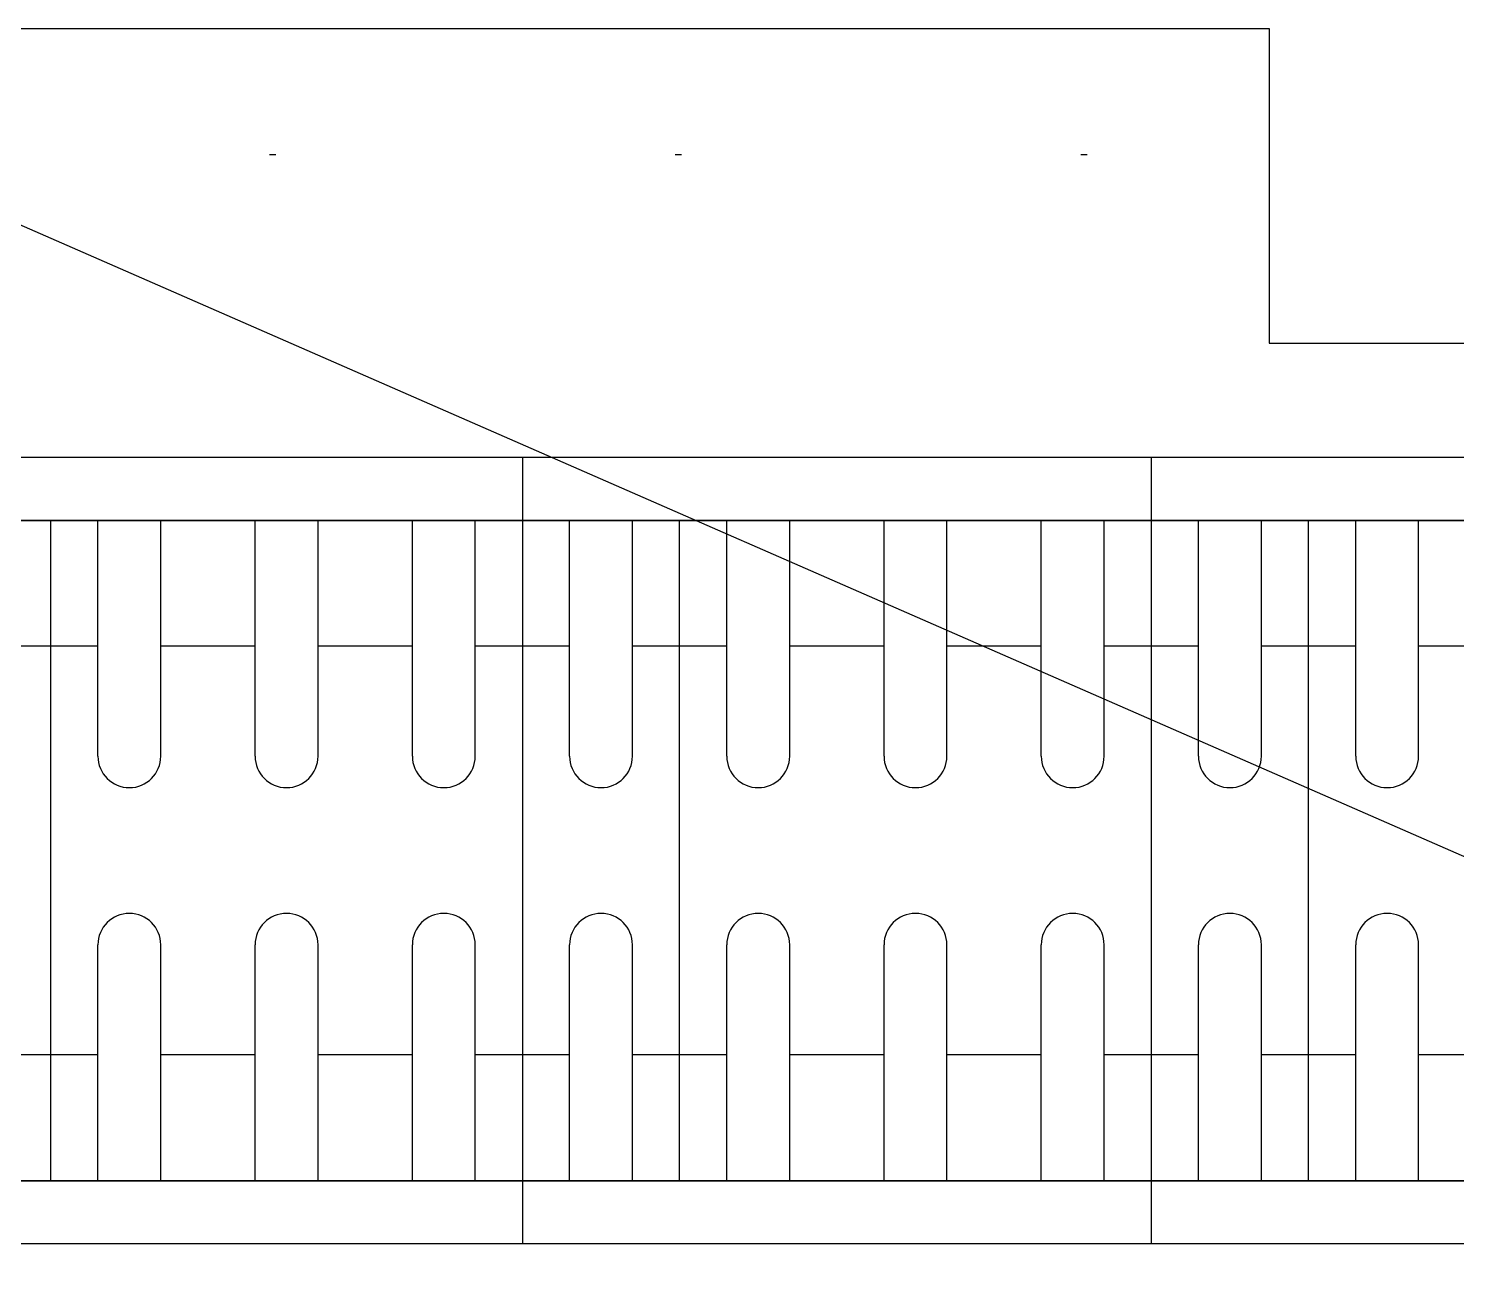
# Model space of a CAD drawing. Header units: inches. Extents: x 21 to 38546, y 13 to 15001.
# Drawn here: x 3914.03 to 3936.74, y 2539.35 to 2559.08 of the extents above; entities that cross this region are included whole.
import ezdxf

# ---------------------------------------------------------------- set-up
doc = ezdxf.new("R2010")
doc.units = ezdxf.units.IN
doc.header["$MEASUREMENT"] = 0
doc.linetypes.add('DOT', pattern=[6.35, 0, -6.35])
doc.layers.add('RAST-IST-RADYATÖR-DİNAMİK BLOK', color=83, linetype='Continuous')
for name, color, linetype, lineweight in [('Z_MİM_-KM-BEAM-RAY', 8, 'DOT', 25), ('Z_MİM_-KM-CERAMIC-09', 8, 'Continuous', 25), ('Z_MİM_-KM-PATTERN-00', 8, 'Continuous', 25)]:
    doc.layers.add(name, color=color, linetype=linetype, lineweight=lineweight)

# ---------------------------------------------------------------- blocks, each defined once
blk = doc.blocks.new('-KM_Kiriş İzi_ZK')
at = {"layer": 'Z_MİM_-KM-BEAM-RAY'}
blk.add_line((25, 1575.001), (605, 1575.001), dxfattribs=at)
blk = doc.blocks.new('IS_RADYATOR-PLAN-100')
at = {"layer": 'RAST-IST-RADYATÖR-DİNAMİK BLOK', "color": 7}
for p, q in [((95.75, 11.5), (95.75, 7.75)), ((96.75, 11.5), (96.75, 7.75)), ((95, 9.5), (95.75, 9.5)), ((96.75, 9.5), (97.5, 9.5)), ((95.75, 4.75), (95.75, 1)), ((96.75, 4.75), (96.75, 1)), ((95, 3), (95.75, 3)), ((96.75, 3), (97.5, 3))]:
    blk.add_line(p, q, dxfattribs=at)
at = {"layer": 'RAST-IST-RADYATÖR-DİNAMİK BLOK'}
for points in [[(0, 0), (100, 0), (100, 12.5), (0, 12.5)], [(2.5, 11.5), (97.5, 11.5), (97.5, 1), (2.5, 1)]]:
    blk.add_lwpolyline(points, dxfattribs=at)
at = {"layer": 'RAST-IST-RADYATÖR-DİNAMİK BLOK', "color": 7}
for centre, start, end in [((96.25, 7.75), 180, 0), ((96.25, 4.75), 0, 180)]:
    blk.add_arc(centre, 0.5, start, end, dxfattribs=at)
blk = doc.blocks.new('IS_RADYATOR-PLAN-110')
at = {"layer": 'RAST-IST-RADYATÖR-DİNAMİK BLOK', "color": 7}
for p, q in [((95.75, 11.5), (95.75, 7.75)), ((96.75, 11.5), (96.75, 7.75)), ((98.25, 11.5), (98.25, 7.75)), ((99.25, 11.5), (99.25, 7.75)), ((100.75, 11.5), (100.75, 7.75)), ((101.75, 11.5), (101.75, 7.75)), ((103.25, 11.5), (103.25, 7.75)), ((104.25, 11.5), (104.25, 7.75)), ((105.75, 11.5), (105.75, 7.75)), ((106.75, 11.5), (106.75, 7.75)), ((95, 9.5), (95.75, 9.5)), ((96.75, 9.5), (97.5, 9.5)), ((97.5, 9.5), (98.25, 9.5)), ((99.25, 9.5), (100, 9.5)), ((100, 9.5), (100.75, 9.5)), ((101.75, 9.5), (102.5, 9.5)), ((102.5, 9.5), (103.25, 9.5)), ((104.25, 9.5), (105, 9.5)), ((105, 9.5), (105.75, 9.5)), ((106.75, 9.5), (107.5, 9.5)), ((95.75, 4.75), (95.75, 1)), ((96.75, 4.75), (96.75, 1)), ((98.25, 4.75), (98.25, 1)), ((99.25, 4.75), (99.25, 1)), ((100.75, 4.75), (100.75, 1)), ((101.75, 4.75), (101.75, 1)), ((103.25, 4.75), (103.25, 1)), ((104.25, 4.75), (104.25, 1)), ((105.75, 4.75), (105.75, 1)), ((106.75, 4.75), (106.75, 1)), ((95, 3), (95.75, 3)), ((96.75, 3), (97.5, 3)), ((97.5, 3), (98.25, 3)), ((99.25, 3), (100, 3)), ((100, 3), (100.75, 3)), ((101.75, 3), (102.5, 3)), ((102.5, 3), (103.25, 3)), ((104.25, 3), (105, 3)), ((105, 3), (105.75, 3)), ((106.75, 3), (107.5, 3))]:
    blk.add_line(p, q, dxfattribs=at)
at = {"layer": 'RAST-IST-RADYATÖR-DİNAMİK BLOK'}
for points in [[(0, 0), (110, 0), (110, 12.5), (0, 12.5)], [(2.5, 11.5), (107.5, 11.5), (107.5, 1), (2.5, 1)]]:
    blk.add_lwpolyline(points, dxfattribs=at)
at = {"layer": 'RAST-IST-RADYATÖR-DİNAMİK BLOK', "color": 7}
for centre, start, end in [((96.25, 7.75), 180, 0), ((98.75, 7.75), 180, 0), ((101.25, 7.75), 180, 0), ((103.75, 7.75), 180, 0), ((106.25, 7.75), 180, 0), ((96.25, 4.75), 0, 180), ((98.75, 4.75), 0, 180), ((101.25, 4.75), 0, 180), ((103.75, 4.75), 0, 180), ((106.25, 4.75), 0, 180)]:
    blk.add_arc(centre, 0.5, start, end, dxfattribs=at)
blk = doc.blocks.new('IS_RADYATOR-PLAN-120')
at = {"layer": 'RAST-IST-RADYATÖR-DİNAMİK BLOK', "color": 7}
for p, q in [((95.75, 11.5), (95.75, 7.75)), ((96.75, 11.5), (96.75, 7.75)), ((98.25, 11.5), (98.25, 7.75)), ((99.25, 11.5), (99.25, 7.75)), ((100.75, 11.5), (100.75, 7.75)), ((101.75, 11.5), (101.75, 7.75)), ((103.25, 11.5), (103.25, 7.75)), ((104.25, 11.5), (104.25, 7.75)), ((105.75, 11.5), (105.75, 7.75)), ((106.75, 11.5), (106.75, 7.75)), ((108.25, 11.5), (108.25, 7.75)), ((109.25, 11.5), (109.25, 7.75)), ((110.75, 11.5), (110.75, 7.75)), ((111.75, 11.5), (111.75, 7.75)), ((113.25, 11.5), (113.25, 7.75)), ((114.25, 11.5), (114.25, 7.75)), ((115.75, 11.5), (115.75, 7.75)), ((116.75, 11.5), (116.75, 7.75)), ((95, 9.5), (95.75, 9.5)), ((96.75, 9.5), (97.5, 9.5)), ((97.5, 9.5), (98.25, 9.5)), ((99.25, 9.5), (100, 9.5)), ((100, 9.5), (100.75, 9.5)), ((101.75, 9.5), (102.5, 9.5)), ((102.5, 9.5), (103.25, 9.5)), ((104.25, 9.5), (105, 9.5)), ((105, 9.5), (105.75, 9.5)), ((106.75, 9.5), (107.5, 9.5)), ((107.5, 9.5), (108.25, 9.5)), ((109.25, 9.5), (110, 9.5)), ((110, 9.5), (110.75, 9.5)), ((111.75, 9.5), (112.5, 9.5)), ((112.5, 9.5), (113.25, 9.5)), ((114.25, 9.5), (115, 9.5)), ((115, 9.5), (115.75, 9.5)), ((116.75, 9.5), (117.5, 9.5)), ((95.75, 4.75), (95.75, 1)), ((96.75, 4.75), (96.75, 1)), ((98.25, 4.75), (98.25, 1)), ((99.25, 4.75), (99.25, 1)), ((100.75, 4.75), (100.75, 1)), ((101.75, 4.75), (101.75, 1)), ((103.25, 4.75), (103.25, 1)), ((104.25, 4.75), (104.25, 1)), ((105.75, 4.75), (105.75, 1)), ((106.75, 4.75), (106.75, 1)), ((108.25, 4.75), (108.25, 1)), ((109.25, 4.75), (109.25, 1)), ((110.75, 4.75), (110.75, 1)), ((111.75, 4.75), (111.75, 1)), ((113.25, 4.75), (113.25, 1)), ((114.25, 4.75), (114.25, 1)), ((115.75, 4.75), (115.75, 1)), ((116.75, 4.75), (116.75, 1)), ((95, 3), (95.75, 3)), ((96.75, 3), (97.5, 3)), ((97.5, 3), (98.25, 3)), ((99.25, 3), (100, 3)), ((100, 3), (100.75, 3)), ((101.75, 3), (102.5, 3)), ((102.5, 3), (103.25, 3)), ((104.25, 3), (105, 3)), ((105, 3), (105.75, 3)), ((106.75, 3), (107.5, 3)), ((107.5, 3), (108.25, 3)), ((109.25, 3), (110, 3)), ((110, 3), (110.75, 3)), ((111.75, 3), (112.5, 3)), ((112.5, 3), (113.25, 3)), ((114.25, 3), (115, 3)), ((115, 3), (115.75, 3)), ((116.75, 3), (117.5, 3))]:
    blk.add_line(p, q, dxfattribs=at)
at = {"layer": 'RAST-IST-RADYATÖR-DİNAMİK BLOK'}
for points in [[(0, 0), (120, 0), (120, 12.5), (0, 12.5)], [(2.5, 11.5), (117.5, 11.5), (117.5, 1), (2.5, 1)]]:
    blk.add_lwpolyline(points, dxfattribs=at)
at = {"layer": 'RAST-IST-RADYATÖR-DİNAMİK BLOK', "color": 7}
for centre, start, end in [((96.25, 7.75), 180, 0), ((98.75, 7.75), 180, 0), ((101.25, 7.75), 180, 0), ((103.75, 7.75), 180, 0), ((106.25, 7.75), 180, 0), ((108.75, 7.75), 180, 0), ((111.25, 7.75), 180, 0), ((113.75, 7.75), 180, 0), ((116.25, 7.75), 180, 0), ((96.25, 4.75), 0, 180), ((98.75, 4.75), 0, 180), ((101.25, 4.75), 0, 180), ((103.75, 4.75), 0, 180), ((106.25, 4.75), 0, 180), ((108.75, 4.75), 0, 180), ((111.25, 4.75), 0, 180), ((113.75, 4.75), 0, 180), ((116.25, 4.75), 0, 180)]:
    blk.add_arc(centre, 0.5, start, end, dxfattribs=at)
blk = doc.blocks.new('IS_RADYATOR-PLAN-130')
at = {"layer": 'RAST-IST-RADYATÖR-DİNAMİK BLOK', "color": 7}
for p, q in [((95.75, 11.5), (95.75, 7.75)), ((96.75, 11.5), (96.75, 7.75)), ((98.25, 11.5), (98.25, 7.75)), ((99.25, 11.5), (99.25, 7.75)), ((100.75, 11.5), (100.75, 7.75)), ((101.75, 11.5), (101.75, 7.75)), ((103.25, 11.5), (103.25, 7.75)), ((104.25, 11.5), (104.25, 7.75)), ((105.75, 11.5), (105.75, 7.75)), ((106.75, 11.5), (106.75, 7.75)), ((108.25, 11.5), (108.25, 7.75)), ((109.25, 11.5), (109.25, 7.75)), ((110.75, 11.5), (110.75, 7.75)), ((111.75, 11.5), (111.75, 7.75)), ((113.25, 11.5), (113.25, 7.75)), ((114.25, 11.5), (114.25, 7.75)), ((115.75, 11.5), (115.75, 7.75)), ((116.75, 11.5), (116.75, 7.75)), ((95, 9.5), (95.75, 9.5)), ((96.75, 9.5), (97.5, 9.5)), ((97.5, 9.5), (98.25, 9.5)), ((99.25, 9.5), (100, 9.5)), ((100, 9.5), (100.75, 9.5)), ((101.75, 9.5), (102.5, 9.5)), ((102.5, 9.5), (103.25, 9.5)), ((104.25, 9.5), (105, 9.5)), ((105, 9.5), (105.75, 9.5)), ((106.75, 9.5), (107.5, 9.5)), ((107.5, 9.5), (108.25, 9.5)), ((109.25, 9.5), (110, 9.5)), ((110, 9.5), (110.75, 9.5)), ((111.75, 9.5), (112.5, 9.5)), ((112.5, 9.5), (113.25, 9.5)), ((114.25, 9.5), (115, 9.5)), ((115, 9.5), (115.75, 9.5)), ((116.75, 9.5), (117.5, 9.5)), ((117.5, 9.5), (118.25, 9.5)), ((95.75, 4.75), (95.75, 1)), ((96.75, 4.75), (96.75, 1)), ((98.25, 4.75), (98.25, 1)), ((99.25, 4.75), (99.25, 1)), ((100.75, 4.75), (100.75, 1)), ((101.75, 4.75), (101.75, 1)), ((103.25, 4.75), (103.25, 1)), ((104.25, 4.75), (104.25, 1)), ((105.75, 4.75), (105.75, 1)), ((106.75, 4.75), (106.75, 1)), ((108.25, 4.75), (108.25, 1)), ((109.25, 4.75), (109.25, 1)), ((110.75, 4.75), (110.75, 1)), ((111.75, 4.75), (111.75, 1)), ((113.25, 4.75), (113.25, 1)), ((114.25, 4.75), (114.25, 1)), ((115.75, 4.75), (115.75, 1)), ((116.75, 4.75), (116.75, 1)), ((95, 3), (95.75, 3)), ((96.75, 3), (97.5, 3)), ((97.5, 3), (98.25, 3)), ((99.25, 3), (100, 3)), ((100, 3), (100.75, 3)), ((101.75, 3), (102.5, 3)), ((102.5, 3), (103.25, 3)), ((104.25, 3), (105, 3)), ((105, 3), (105.75, 3)), ((106.75, 3), (107.5, 3)), ((107.5, 3), (108.25, 3)), ((109.25, 3), (110, 3)), ((110, 3), (110.75, 3)), ((111.75, 3), (112.5, 3)), ((112.5, 3), (113.25, 3)), ((114.25, 3), (115, 3)), ((115, 3), (115.75, 3)), ((116.75, 3), (117.5, 3)), ((117.5, 3), (118.25, 3))]:
    blk.add_line(p, q, dxfattribs=at)
at = {"layer": 'RAST-IST-RADYATÖR-DİNAMİK BLOK'}
for points in [[(0, 0), (130, 0), (130, 12.5), (0, 12.5)], [(2.5, 11.5), (127.5, 11.5), (127.5, 1), (2.5, 1)]]:
    blk.add_lwpolyline(points, dxfattribs=at)
at = {"layer": 'RAST-IST-RADYATÖR-DİNAMİK BLOK', "color": 7}
for centre, start, end in [((96.25, 7.75), 180, 0), ((98.75, 7.75), 180, 0), ((101.25, 7.75), 180, 0), ((103.75, 7.75), 180, 0), ((106.25, 7.75), 180, 0), ((108.75, 7.75), 180, 0), ((111.25, 7.75), 180, 0), ((113.75, 7.75), 180, 0), ((116.25, 7.75), 180, 0), ((96.25, 4.75), 0, 180), ((98.75, 4.75), 0, 180), ((101.25, 4.75), 0, 180), ((103.75, 4.75), 0, 180), ((106.25, 4.75), 0, 180), ((108.75, 4.75), 0, 180), ((111.25, 4.75), 0, 180), ((113.75, 4.75), 0, 180), ((116.25, 4.75), 0, 180)]:
    blk.add_arc(centre, 0.5, start, end, dxfattribs=at)
blk = doc.blocks.new('IS_RADYATOR-PLAN-140')
at = {"layer": 'RAST-IST-RADYATÖR-DİNAMİK BLOK', "color": 7}
for p, q in [((95.75, 11.5), (95.75, 7.75)), ((96.75, 11.5), (96.75, 7.75)), ((98.25, 11.5), (98.25, 7.75)), ((99.25, 11.5), (99.25, 7.75)), ((100.75, 11.5), (100.75, 7.75)), ((101.75, 11.5), (101.75, 7.75)), ((103.25, 11.5), (103.25, 7.75)), ((104.25, 11.5), (104.25, 7.75)), ((105.75, 11.5), (105.75, 7.75)), ((106.75, 11.5), (106.75, 7.75)), ((108.25, 11.5), (108.25, 7.75)), ((109.25, 11.5), (109.25, 7.75)), ((110.75, 11.5), (110.75, 7.75)), ((111.75, 11.5), (111.75, 7.75)), ((113.25, 11.5), (113.25, 7.75)), ((114.25, 11.5), (114.25, 7.75)), ((115.75, 11.5), (115.75, 7.75)), ((116.75, 11.5), (116.75, 7.75)), ((95, 9.5), (95.75, 9.5)), ((96.75, 9.5), (97.5, 9.5)), ((97.5, 9.5), (98.25, 9.5)), ((99.25, 9.5), (100, 9.5)), ((100, 9.5), (100.75, 9.5)), ((101.75, 9.5), (102.5, 9.5)), ((102.5, 9.5), (103.25, 9.5)), ((104.25, 9.5), (105, 9.5)), ((105, 9.5), (105.75, 9.5)), ((106.75, 9.5), (107.5, 9.5)), ((107.5, 9.5), (108.25, 9.5)), ((109.25, 9.5), (110, 9.5)), ((110, 9.5), (110.75, 9.5)), ((111.75, 9.5), (112.5, 9.5)), ((112.5, 9.5), (113.25, 9.5)), ((114.25, 9.5), (115, 9.5)), ((115, 9.5), (115.75, 9.5)), ((116.75, 9.5), (117.5, 9.5)), ((117.5, 9.5), (118.25, 9.5)), ((95.75, 4.75), (95.75, 1)), ((96.75, 4.75), (96.75, 1)), ((98.25, 4.75), (98.25, 1)), ((99.25, 4.75), (99.25, 1)), ((100.75, 4.75), (100.75, 1)), ((101.75, 4.75), (101.75, 1)), ((103.25, 4.75), (103.25, 1)), ((104.25, 4.75), (104.25, 1)), ((105.75, 4.75), (105.75, 1)), ((106.75, 4.75), (106.75, 1)), ((108.25, 4.75), (108.25, 1)), ((109.25, 4.75), (109.25, 1)), ((110.75, 4.75), (110.75, 1)), ((111.75, 4.75), (111.75, 1)), ((113.25, 4.75), (113.25, 1)), ((114.25, 4.75), (114.25, 1)), ((115.75, 4.75), (115.75, 1)), ((116.75, 4.75), (116.75, 1)), ((95, 3), (95.75, 3)), ((96.75, 3), (97.5, 3)), ((97.5, 3), (98.25, 3)), ((99.25, 3), (100, 3)), ((100, 3), (100.75, 3)), ((101.75, 3), (102.5, 3)), ((102.5, 3), (103.25, 3)), ((104.25, 3), (105, 3)), ((105, 3), (105.75, 3)), ((106.75, 3), (107.5, 3)), ((107.5, 3), (108.25, 3)), ((109.25, 3), (110, 3)), ((110, 3), (110.75, 3)), ((111.75, 3), (112.5, 3)), ((112.5, 3), (113.25, 3)), ((114.25, 3), (115, 3)), ((115, 3), (115.75, 3)), ((116.75, 3), (117.5, 3)), ((117.5, 3), (118.25, 3))]:
    blk.add_line(p, q, dxfattribs=at)
at = {"layer": 'RAST-IST-RADYATÖR-DİNAMİK BLOK'}
for points in [[(0, 0), (140, 0), (140, 12.5), (0, 12.5)], [(2.5, 11.5), (137.5, 11.5), (137.5, 1), (2.5, 1)]]:
    blk.add_lwpolyline(points, dxfattribs=at)
at = {"layer": 'RAST-IST-RADYATÖR-DİNAMİK BLOK', "color": 7}
for centre, start, end in [((96.25, 7.75), 180, 0), ((98.75, 7.75), 180, 0), ((101.25, 7.75), 180, 0), ((103.75, 7.75), 180, 0), ((106.25, 7.75), 180, 0), ((108.75, 7.75), 180, 0), ((111.25, 7.75), 180, 0), ((113.75, 7.75), 180, 0), ((116.25, 7.75), 180, 0), ((96.25, 4.75), 0, 180), ((98.75, 4.75), 0, 180), ((101.25, 4.75), 0, 180), ((103.75, 4.75), 0, 180), ((106.25, 4.75), 0, 180), ((108.75, 4.75), 0, 180), ((111.25, 4.75), 0, 180), ((113.75, 4.75), 0, 180), ((116.25, 4.75), 0, 180)]:
    blk.add_arc(centre, 0.5, start, end, dxfattribs=at)
blk = doc.blocks.new('IS_RADYATOR-PLAN-150')
at = {"layer": 'RAST-IST-RADYATÖR-DİNAMİK BLOK', "color": 7}
for p, q in [((95.75, 11.5), (95.75, 7.75)), ((96.75, 11.5), (96.75, 7.75)), ((98.25, 11.5), (98.25, 7.75)), ((99.25, 11.5), (99.25, 7.75)), ((100.75, 11.5), (100.75, 7.75)), ((101.75, 11.5), (101.75, 7.75)), ((103.25, 11.5), (103.25, 7.75)), ((104.25, 11.5), (104.25, 7.75)), ((105.75, 11.5), (105.75, 7.75)), ((106.75, 11.5), (106.75, 7.75)), ((108.25, 11.5), (108.25, 7.75)), ((109.25, 11.5), (109.25, 7.75)), ((110.75, 11.5), (110.75, 7.75)), ((111.75, 11.5), (111.75, 7.75)), ((113.25, 11.5), (113.25, 7.75)), ((114.25, 11.5), (114.25, 7.75)), ((115.75, 11.5), (115.75, 7.75)), ((116.75, 11.5), (116.75, 7.75)), ((95, 9.5), (95.75, 9.5)), ((96.75, 9.5), (97.5, 9.5)), ((97.5, 9.5), (98.25, 9.5)), ((99.25, 9.5), (100, 9.5)), ((100, 9.5), (100.75, 9.5)), ((101.75, 9.5), (102.5, 9.5)), ((102.5, 9.5), (103.25, 9.5)), ((104.25, 9.5), (105, 9.5)), ((105, 9.5), (105.75, 9.5)), ((106.75, 9.5), (107.5, 9.5)), ((107.5, 9.5), (108.25, 9.5)), ((109.25, 9.5), (110, 9.5)), ((110, 9.5), (110.75, 9.5)), ((111.75, 9.5), (112.5, 9.5)), ((112.5, 9.5), (113.25, 9.5)), ((114.25, 9.5), (115, 9.5)), ((115, 9.5), (115.75, 9.5)), ((116.75, 9.5), (117.5, 9.5)), ((117.5, 9.5), (118.25, 9.5)), ((95.75, 4.75), (95.75, 1)), ((96.75, 4.75), (96.75, 1)), ((98.25, 4.75), (98.25, 1)), ((99.25, 4.75), (99.25, 1)), ((100.75, 4.75), (100.75, 1)), ((101.75, 4.75), (101.75, 1)), ((103.25, 4.75), (103.25, 1)), ((104.25, 4.75), (104.25, 1)), ((105.75, 4.75), (105.75, 1)), ((106.75, 4.75), (106.75, 1)), ((108.25, 4.75), (108.25, 1)), ((109.25, 4.75), (109.25, 1)), ((110.75, 4.75), (110.75, 1)), ((111.75, 4.75), (111.75, 1)), ((113.25, 4.75), (113.25, 1)), ((114.25, 4.75), (114.25, 1)), ((115.75, 4.75), (115.75, 1)), ((116.75, 4.75), (116.75, 1)), ((95, 3), (95.75, 3)), ((96.75, 3), (97.5, 3)), ((97.5, 3), (98.25, 3)), ((99.25, 3), (100, 3)), ((100, 3), (100.75, 3)), ((101.75, 3), (102.5, 3)), ((102.5, 3), (103.25, 3)), ((104.25, 3), (105, 3)), ((105, 3), (105.75, 3)), ((106.75, 3), (107.5, 3)), ((107.5, 3), (108.25, 3)), ((109.25, 3), (110, 3)), ((110, 3), (110.75, 3)), ((111.75, 3), (112.5, 3)), ((112.5, 3), (113.25, 3)), ((114.25, 3), (115, 3)), ((115, 3), (115.75, 3)), ((116.75, 3), (117.5, 3)), ((117.5, 3), (118.25, 3))]:
    blk.add_line(p, q, dxfattribs=at)
at = {"layer": 'RAST-IST-RADYATÖR-DİNAMİK BLOK'}
for points in [[(-5, 0), (145, 0), (145, 12.5), (-5, 12.5)], [(-2.5, 11.5), (142.5, 11.5), (142.5, 1), (-2.5, 1)]]:
    blk.add_lwpolyline(points, dxfattribs=at)
at = {"layer": 'RAST-IST-RADYATÖR-DİNAMİK BLOK', "color": 7}
for centre, start, end in [((96.25, 7.75), 180, 0), ((98.75, 7.75), 180, 0), ((101.25, 7.75), 180, 0), ((103.75, 7.75), 180, 0), ((106.25, 7.75), 180, 0), ((108.75, 7.75), 180, 0), ((111.25, 7.75), 180, 0), ((113.75, 7.75), 180, 0), ((116.25, 7.75), 180, 0), ((96.25, 4.75), 0, 180), ((98.75, 4.75), 0, 180), ((101.25, 4.75), 0, 180), ((103.75, 4.75), 0, 180), ((106.25, 4.75), 0, 180), ((108.75, 4.75), 0, 180), ((111.25, 4.75), 0, 180), ((113.75, 4.75), 0, 180), ((116.25, 4.75), 0, 180)]:
    blk.add_arc(centre, 0.5, start, end, dxfattribs=at)
blk = doc.blocks.new('IS_RADYATOR-PLAN-160')
at = {"layer": 'RAST-IST-RADYATÖR-DİNAMİK BLOK', "color": 7}
for p, q in [((95.75, 11.5), (95.75, 7.75)), ((96.75, 11.5), (96.75, 7.75)), ((98.25, 11.5), (98.25, 7.75)), ((99.25, 11.5), (99.25, 7.75)), ((100.75, 11.5), (100.75, 7.75)), ((101.75, 11.5), (101.75, 7.75)), ((103.25, 11.5), (103.25, 7.75)), ((104.25, 11.5), (104.25, 7.75)), ((105.75, 11.5), (105.75, 7.75)), ((106.75, 11.5), (106.75, 7.75)), ((108.25, 11.5), (108.25, 7.75)), ((109.25, 11.5), (109.25, 7.75)), ((110.75, 11.5), (110.75, 7.75)), ((111.75, 11.5), (111.75, 7.75)), ((113.25, 11.5), (113.25, 7.75)), ((114.25, 11.5), (114.25, 7.75)), ((115.75, 11.5), (115.75, 7.75)), ((116.75, 11.5), (116.75, 7.75)), ((95, 9.5), (95.75, 9.5)), ((96.75, 9.5), (97.5, 9.5)), ((97.5, 9.5), (98.25, 9.5)), ((99.25, 9.5), (100, 9.5)), ((100, 9.5), (100.75, 9.5)), ((101.75, 9.5), (102.5, 9.5)), ((102.5, 9.5), (103.25, 9.5)), ((104.25, 9.5), (105, 9.5)), ((105, 9.5), (105.75, 9.5)), ((106.75, 9.5), (107.5, 9.5)), ((107.5, 9.5), (108.25, 9.5)), ((109.25, 9.5), (110, 9.5)), ((110, 9.5), (110.75, 9.5)), ((111.75, 9.5), (112.5, 9.5)), ((112.5, 9.5), (113.25, 9.5)), ((114.25, 9.5), (115, 9.5)), ((115, 9.5), (115.75, 9.5)), ((116.75, 9.5), (117.5, 9.5)), ((117.5, 9.5), (118.25, 9.5)), ((95.75, 4.75), (95.75, 1)), ((96.75, 4.75), (96.75, 1)), ((98.25, 4.75), (98.25, 1)), ((99.25, 4.75), (99.25, 1)), ((100.75, 4.75), (100.75, 1)), ((101.75, 4.75), (101.75, 1)), ((103.25, 4.75), (103.25, 1)), ((104.25, 4.75), (104.25, 1)), ((105.75, 4.75), (105.75, 1)), ((106.75, 4.75), (106.75, 1)), ((108.25, 4.75), (108.25, 1)), ((109.25, 4.75), (109.25, 1)), ((110.75, 4.75), (110.75, 1)), ((111.75, 4.75), (111.75, 1)), ((113.25, 4.75), (113.25, 1)), ((114.25, 4.75), (114.25, 1)), ((115.75, 4.75), (115.75, 1)), ((116.75, 4.75), (116.75, 1)), ((95, 3), (95.75, 3)), ((96.75, 3), (97.5, 3)), ((97.5, 3), (98.25, 3)), ((99.25, 3), (100, 3)), ((100, 3), (100.75, 3)), ((101.75, 3), (102.5, 3)), ((102.5, 3), (103.25, 3)), ((104.25, 3), (105, 3)), ((105, 3), (105.75, 3)), ((106.75, 3), (107.5, 3)), ((107.5, 3), (108.25, 3)), ((109.25, 3), (110, 3)), ((110, 3), (110.75, 3)), ((111.75, 3), (112.5, 3)), ((112.5, 3), (113.25, 3)), ((114.25, 3), (115, 3)), ((115, 3), (115.75, 3)), ((116.75, 3), (117.5, 3)), ((117.5, 3), (118.25, 3))]:
    blk.add_line(p, q, dxfattribs=at)
at = {"layer": 'RAST-IST-RADYATÖR-DİNAMİK BLOK'}
for points in [[(-5, 0), (155, 0), (155, 12.5), (-5, 12.5)], [(-2.5, 11.5), (152.5, 11.5), (152.5, 1), (-2.5, 1)]]:
    blk.add_lwpolyline(points, dxfattribs=at)
at = {"layer": 'RAST-IST-RADYATÖR-DİNAMİK BLOK', "color": 7}
for centre, start, end in [((96.25, 7.75), 180, 0), ((98.75, 7.75), 180, 0), ((101.25, 7.75), 180, 0), ((103.75, 7.75), 180, 0), ((106.25, 7.75), 180, 0), ((108.75, 7.75), 180, 0), ((111.25, 7.75), 180, 0), ((113.75, 7.75), 180, 0), ((116.25, 7.75), 180, 0), ((96.25, 4.75), 0, 180), ((98.75, 4.75), 0, 180), ((101.25, 4.75), 0, 180), ((103.75, 4.75), 0, 180), ((106.25, 4.75), 0, 180), ((108.75, 4.75), 0, 180), ((111.25, 4.75), 0, 180), ((113.75, 4.75), 0, 180), ((116.25, 4.75), 0, 180)]:
    blk.add_arc(centre, 0.5, start, end, dxfattribs=at)
blk = doc.blocks.new('IS_RADYATOR-PLAN-170')
at = {"layer": 'RAST-IST-RADYATÖR-DİNAMİK BLOK', "color": 7}
for p, q in [((95.75, 11.5), (95.75, 7.75)), ((96.75, 11.5), (96.75, 7.75)), ((98.25, 11.5), (98.25, 7.75)), ((99.25, 11.5), (99.25, 7.75)), ((100.75, 11.5), (100.75, 7.75)), ((101.75, 11.5), (101.75, 7.75)), ((103.25, 11.5), (103.25, 7.75)), ((104.25, 11.5), (104.25, 7.75)), ((105.75, 11.5), (105.75, 7.75)), ((106.75, 11.5), (106.75, 7.75)), ((108.25, 11.5), (108.25, 7.75)), ((109.25, 11.5), (109.25, 7.75)), ((110.75, 11.5), (110.75, 7.75)), ((111.75, 11.5), (111.75, 7.75)), ((113.25, 11.5), (113.25, 7.75)), ((114.25, 11.5), (114.25, 7.75)), ((115.75, 11.5), (115.75, 7.75)), ((116.75, 11.5), (116.75, 7.75)), ((95, 9.5), (95.75, 9.5)), ((96.75, 9.5), (97.5, 9.5)), ((97.5, 9.5), (98.25, 9.5)), ((99.25, 9.5), (100, 9.5)), ((100, 9.5), (100.75, 9.5)), ((101.75, 9.5), (102.5, 9.5)), ((102.5, 9.5), (103.25, 9.5)), ((104.25, 9.5), (105, 9.5)), ((105, 9.5), (105.75, 9.5)), ((106.75, 9.5), (107.5, 9.5)), ((107.5, 9.5), (108.25, 9.5)), ((109.25, 9.5), (110, 9.5)), ((110, 9.5), (110.75, 9.5)), ((111.75, 9.5), (112.5, 9.5)), ((112.5, 9.5), (113.25, 9.5)), ((114.25, 9.5), (115, 9.5)), ((115, 9.5), (115.75, 9.5)), ((116.75, 9.5), (117.5, 9.5)), ((117.5, 9.5), (118.25, 9.5)), ((95.75, 4.75), (95.75, 1)), ((96.75, 4.75), (96.75, 1)), ((98.25, 4.75), (98.25, 1)), ((99.25, 4.75), (99.25, 1)), ((100.75, 4.75), (100.75, 1)), ((101.75, 4.75), (101.75, 1)), ((103.25, 4.75), (103.25, 1)), ((104.25, 4.75), (104.25, 1)), ((105.75, 4.75), (105.75, 1)), ((106.75, 4.75), (106.75, 1)), ((108.25, 4.75), (108.25, 1)), ((109.25, 4.75), (109.25, 1)), ((110.75, 4.75), (110.75, 1)), ((111.75, 4.75), (111.75, 1)), ((113.25, 4.75), (113.25, 1)), ((114.25, 4.75), (114.25, 1)), ((115.75, 4.75), (115.75, 1)), ((116.75, 4.75), (116.75, 1)), ((95, 3), (95.75, 3)), ((96.75, 3), (97.5, 3)), ((97.5, 3), (98.25, 3)), ((99.25, 3), (100, 3)), ((100, 3), (100.75, 3)), ((101.75, 3), (102.5, 3)), ((102.5, 3), (103.25, 3)), ((104.25, 3), (105, 3)), ((105, 3), (105.75, 3)), ((106.75, 3), (107.5, 3)), ((107.5, 3), (108.25, 3)), ((109.25, 3), (110, 3)), ((110, 3), (110.75, 3)), ((111.75, 3), (112.5, 3)), ((112.5, 3), (113.25, 3)), ((114.25, 3), (115, 3)), ((115, 3), (115.75, 3)), ((116.75, 3), (117.5, 3)), ((117.5, 3), (118.25, 3))]:
    blk.add_line(p, q, dxfattribs=at)
at = {"layer": 'RAST-IST-RADYATÖR-DİNAMİK BLOK'}
for points in [[(-5, 0), (165, 0), (165, 12.5), (-5, 12.5)], [(-2.5, 11.5), (162.5, 11.5), (162.5, 1), (-2.5, 1)]]:
    blk.add_lwpolyline(points, dxfattribs=at)
at = {"layer": 'RAST-IST-RADYATÖR-DİNAMİK BLOK', "color": 7}
for centre, start, end in [((96.25, 7.75), 180, 0), ((98.75, 7.75), 180, 0), ((101.25, 7.75), 180, 0), ((103.75, 7.75), 180, 0), ((106.25, 7.75), 180, 0), ((108.75, 7.75), 180, 0), ((111.25, 7.75), 180, 0), ((113.75, 7.75), 180, 0), ((116.25, 7.75), 180, 0), ((96.25, 4.75), 0, 180), ((98.75, 4.75), 0, 180), ((101.25, 4.75), 0, 180), ((103.75, 4.75), 0, 180), ((106.25, 4.75), 0, 180), ((108.75, 4.75), 0, 180), ((111.25, 4.75), 0, 180), ((113.75, 4.75), 0, 180), ((116.25, 4.75), 0, 180)]:
    blk.add_arc(centre, 0.5, start, end, dxfattribs=at)
blk = doc.blocks.new('IS_RADYATOR-PLAN-180')
at = {"layer": 'RAST-IST-RADYATÖR-DİNAMİK BLOK', "color": 7}
for p, q in [((95.75, 11.5), (95.75, 7.75)), ((96.75, 11.5), (96.75, 7.75)), ((98.25, 11.5), (98.25, 7.75)), ((99.25, 11.5), (99.25, 7.75)), ((100.75, 11.5), (100.75, 7.75)), ((101.75, 11.5), (101.75, 7.75)), ((103.25, 11.5), (103.25, 7.75)), ((104.25, 11.5), (104.25, 7.75)), ((105.75, 11.5), (105.75, 7.75)), ((106.75, 11.5), (106.75, 7.75)), ((108.25, 11.5), (108.25, 7.75)), ((109.25, 11.5), (109.25, 7.75)), ((110.75, 11.5), (110.75, 7.75)), ((111.75, 11.5), (111.75, 7.75)), ((113.25, 11.5), (113.25, 7.75)), ((114.25, 11.5), (114.25, 7.75)), ((115.75, 11.5), (115.75, 7.75)), ((116.75, 11.5), (116.75, 7.75)), ((95, 9.5), (95.75, 9.5)), ((96.75, 9.5), (97.5, 9.5)), ((97.5, 9.5), (98.25, 9.5)), ((99.25, 9.5), (100, 9.5)), ((100, 9.5), (100.75, 9.5)), ((101.75, 9.5), (102.5, 9.5)), ((102.5, 9.5), (103.25, 9.5)), ((104.25, 9.5), (105, 9.5)), ((105, 9.5), (105.75, 9.5)), ((106.75, 9.5), (107.5, 9.5)), ((107.5, 9.5), (108.25, 9.5)), ((109.25, 9.5), (110, 9.5)), ((110, 9.5), (110.75, 9.5)), ((111.75, 9.5), (112.5, 9.5)), ((112.5, 9.5), (113.25, 9.5)), ((114.25, 9.5), (115, 9.5)), ((115, 9.5), (115.75, 9.5)), ((116.75, 9.5), (117.5, 9.5)), ((117.5, 9.5), (118.25, 9.5)), ((95.75, 4.75), (95.75, 1)), ((96.75, 4.75), (96.75, 1)), ((98.25, 4.75), (98.25, 1)), ((99.25, 4.75), (99.25, 1)), ((100.75, 4.75), (100.75, 1)), ((101.75, 4.75), (101.75, 1)), ((103.25, 4.75), (103.25, 1)), ((104.25, 4.75), (104.25, 1)), ((105.75, 4.75), (105.75, 1)), ((106.75, 4.75), (106.75, 1)), ((108.25, 4.75), (108.25, 1)), ((109.25, 4.75), (109.25, 1)), ((110.75, 4.75), (110.75, 1)), ((111.75, 4.75), (111.75, 1)), ((113.25, 4.75), (113.25, 1)), ((114.25, 4.75), (114.25, 1)), ((115.75, 4.75), (115.75, 1)), ((116.75, 4.75), (116.75, 1)), ((95, 3), (95.75, 3)), ((96.75, 3), (97.5, 3)), ((97.5, 3), (98.25, 3)), ((99.25, 3), (100, 3)), ((100, 3), (100.75, 3)), ((101.75, 3), (102.5, 3)), ((102.5, 3), (103.25, 3)), ((104.25, 3), (105, 3)), ((105, 3), (105.75, 3)), ((106.75, 3), (107.5, 3)), ((107.5, 3), (108.25, 3)), ((109.25, 3), (110, 3)), ((110, 3), (110.75, 3)), ((111.75, 3), (112.5, 3)), ((112.5, 3), (113.25, 3)), ((114.25, 3), (115, 3)), ((115, 3), (115.75, 3)), ((116.75, 3), (117.5, 3)), ((117.5, 3), (118.25, 3))]:
    blk.add_line(p, q, dxfattribs=at)
at = {"layer": 'RAST-IST-RADYATÖR-DİNAMİK BLOK'}
for points in [[(-5, 0), (175, 0), (175, 12.5), (-5, 12.5)], [(-2.5, 11.5), (172.5, 11.5), (172.5, 1), (-2.5, 1)]]:
    blk.add_lwpolyline(points, dxfattribs=at)
at = {"layer": 'RAST-IST-RADYATÖR-DİNAMİK BLOK', "color": 7}
for centre, start, end in [((96.25, 7.75), 180, 0), ((98.75, 7.75), 180, 0), ((101.25, 7.75), 180, 0), ((103.75, 7.75), 180, 0), ((106.25, 7.75), 180, 0), ((108.75, 7.75), 180, 0), ((111.25, 7.75), 180, 0), ((113.75, 7.75), 180, 0), ((116.25, 7.75), 180, 0), ((96.25, 4.75), 0, 180), ((98.75, 4.75), 0, 180), ((101.25, 4.75), 0, 180), ((103.75, 4.75), 0, 180), ((106.25, 4.75), 0, 180), ((108.75, 4.75), 0, 180), ((111.25, 4.75), 0, 180), ((113.75, 4.75), 0, 180), ((116.25, 4.75), 0, 180)]:
    blk.add_arc(centre, 0.5, start, end, dxfattribs=at)
blk = doc.blocks.new('IS_RADYATOR-PLAN-190')
at = {"layer": 'RAST-IST-RADYATÖR-DİNAMİK BLOK', "color": 7}
for p, q in [((95.75, 11.5), (95.75, 7.75)), ((96.75, 11.5), (96.75, 7.75)), ((98.25, 11.5), (98.25, 7.75)), ((99.25, 11.5), (99.25, 7.75)), ((100.75, 11.5), (100.75, 7.75)), ((101.75, 11.5), (101.75, 7.75)), ((103.25, 11.5), (103.25, 7.75)), ((104.25, 11.5), (104.25, 7.75)), ((105.75, 11.5), (105.75, 7.75)), ((106.75, 11.5), (106.75, 7.75)), ((108.25, 11.5), (108.25, 7.75)), ((109.25, 11.5), (109.25, 7.75)), ((110.75, 11.5), (110.75, 7.75)), ((111.75, 11.5), (111.75, 7.75)), ((113.25, 11.5), (113.25, 7.75)), ((114.25, 11.5), (114.25, 7.75)), ((115.75, 11.5), (115.75, 7.75)), ((116.75, 11.5), (116.75, 7.75)), ((95, 9.5), (95.75, 9.5)), ((96.75, 9.5), (97.5, 9.5)), ((97.5, 9.5), (98.25, 9.5)), ((99.25, 9.5), (100, 9.5)), ((100, 9.5), (100.75, 9.5)), ((101.75, 9.5), (102.5, 9.5)), ((102.5, 9.5), (103.25, 9.5)), ((104.25, 9.5), (105, 9.5)), ((105, 9.5), (105.75, 9.5)), ((106.75, 9.5), (107.5, 9.5)), ((107.5, 9.5), (108.25, 9.5)), ((109.25, 9.5), (110, 9.5)), ((110, 9.5), (110.75, 9.5)), ((111.75, 9.5), (112.5, 9.5)), ((112.5, 9.5), (113.25, 9.5)), ((114.25, 9.5), (115, 9.5)), ((115, 9.5), (115.75, 9.5)), ((116.75, 9.5), (117.5, 9.5)), ((117.5, 9.5), (118.25, 9.5)), ((95.75, 4.75), (95.75, 1)), ((96.75, 4.75), (96.75, 1)), ((98.25, 4.75), (98.25, 1)), ((99.25, 4.75), (99.25, 1)), ((100.75, 4.75), (100.75, 1)), ((101.75, 4.75), (101.75, 1)), ((103.25, 4.75), (103.25, 1)), ((104.25, 4.75), (104.25, 1)), ((105.75, 4.75), (105.75, 1)), ((106.75, 4.75), (106.75, 1)), ((108.25, 4.75), (108.25, 1)), ((109.25, 4.75), (109.25, 1)), ((110.75, 4.75), (110.75, 1)), ((111.75, 4.75), (111.75, 1)), ((113.25, 4.75), (113.25, 1)), ((114.25, 4.75), (114.25, 1)), ((115.75, 4.75), (115.75, 1)), ((116.75, 4.75), (116.75, 1)), ((95, 3), (95.75, 3)), ((96.75, 3), (97.5, 3)), ((97.5, 3), (98.25, 3)), ((99.25, 3), (100, 3)), ((100, 3), (100.75, 3)), ((101.75, 3), (102.5, 3)), ((102.5, 3), (103.25, 3)), ((104.25, 3), (105, 3)), ((105, 3), (105.75, 3)), ((106.75, 3), (107.5, 3)), ((107.5, 3), (108.25, 3)), ((109.25, 3), (110, 3)), ((110, 3), (110.75, 3)), ((111.75, 3), (112.5, 3)), ((112.5, 3), (113.25, 3)), ((114.25, 3), (115, 3)), ((115, 3), (115.75, 3)), ((116.75, 3), (117.5, 3)), ((117.5, 3), (118.25, 3))]:
    blk.add_line(p, q, dxfattribs=at)
at = {"layer": 'RAST-IST-RADYATÖR-DİNAMİK BLOK'}
for points in [[(-5, 0), (185, 0), (185, 12.5), (-5, 12.5)], [(182.5, 11.5), (-2.5, 11.5), (-2.5, 1), (182.5, 1)]]:
    blk.add_lwpolyline(points, dxfattribs=at)
at = {"layer": 'RAST-IST-RADYATÖR-DİNAMİK BLOK', "color": 7}
for centre, start, end in [((96.25, 7.75), 180, 0), ((98.75, 7.75), 180, 0), ((101.25, 7.75), 180, 0), ((103.75, 7.75), 180, 0), ((106.25, 7.75), 180, 0), ((108.75, 7.75), 180, 0), ((111.25, 7.75), 180, 0), ((113.75, 7.75), 180, 0), ((116.25, 7.75), 180, 0), ((96.25, 4.75), 0, 180), ((98.75, 4.75), 0, 180), ((101.25, 4.75), 0, 180), ((103.75, 4.75), 0, 180), ((106.25, 4.75), 0, 180), ((108.75, 4.75), 0, 180), ((111.25, 4.75), 0, 180), ((113.75, 4.75), 0, 180), ((116.25, 4.75), 0, 180)]:
    blk.add_arc(centre, 0.5, start, end, dxfattribs=at)
blk = doc.blocks.new('IS_RADYATOR-PLAN-200')
at = {"layer": 'RAST-IST-RADYATÖR-DİNAMİK BLOK', "color": 7}
for p, q in [((100.75, 11.5), (100.75, 7.75)), ((101.75, 11.5), (101.75, 7.75)), ((103.25, 11.5), (103.25, 7.75)), ((104.25, 11.5), (104.25, 7.75)), ((105.75, 11.5), (105.75, 7.75)), ((106.75, 11.5), (106.75, 7.75)), ((108.25, 11.5), (108.25, 7.75)), ((109.25, 11.5), (109.25, 7.75)), ((110.75, 11.5), (110.75, 7.75)), ((111.75, 11.5), (111.75, 7.75)), ((113.25, 11.5), (113.25, 7.75)), ((114.25, 11.5), (114.25, 7.75)), ((115.75, 11.5), (115.75, 7.75)), ((116.75, 11.5), (116.75, 7.75)), ((118.25, 11.5), (118.25, 7.75)), ((119.25, 11.5), (119.25, 7.75)), ((120.75, 11.5), (120.75, 7.75)), ((121.75, 11.5), (121.75, 7.75)), ((100, 9.5), (100.75, 9.5)), ((101.75, 9.5), (102.5, 9.5)), ((102.5, 9.5), (103.25, 9.5)), ((104.25, 9.5), (105, 9.5)), ((105, 9.5), (105.75, 9.5)), ((106.75, 9.5), (107.5, 9.5)), ((107.5, 9.5), (108.25, 9.5)), ((109.25, 9.5), (110, 9.5)), ((110, 9.5), (110.75, 9.5)), ((111.75, 9.5), (112.5, 9.5)), ((112.5, 9.5), (113.25, 9.5)), ((114.25, 9.5), (115, 9.5)), ((115, 9.5), (115.75, 9.5)), ((116.75, 9.5), (117.5, 9.5)), ((117.5, 9.5), (118.25, 9.5)), ((119.25, 9.5), (120, 9.5)), ((120, 9.5), (120.75, 9.5)), ((121.75, 9.5), (122.5, 9.5)), ((122.5, 9.5), (123.25, 9.5)), ((100.75, 4.75), (100.75, 1)), ((101.75, 4.75), (101.75, 1)), ((103.25, 4.75), (103.25, 1)), ((104.25, 4.75), (104.25, 1)), ((105.75, 4.75), (105.75, 1)), ((106.75, 4.75), (106.75, 1)), ((108.25, 4.75), (108.25, 1)), ((109.25, 4.75), (109.25, 1)), ((110.75, 4.75), (110.75, 1)), ((111.75, 4.75), (111.75, 1)), ((113.25, 4.75), (113.25, 1)), ((114.25, 4.75), (114.25, 1)), ((115.75, 4.75), (115.75, 1)), ((116.75, 4.75), (116.75, 1)), ((118.25, 4.75), (118.25, 1)), ((119.25, 4.75), (119.25, 1)), ((120.75, 4.75), (120.75, 1)), ((121.75, 4.75), (121.75, 1)), ((100, 3), (100.75, 3)), ((101.75, 3), (102.5, 3)), ((102.5, 3), (103.25, 3)), ((104.25, 3), (105, 3)), ((105, 3), (105.75, 3)), ((106.75, 3), (107.5, 3)), ((107.5, 3), (108.25, 3)), ((109.25, 3), (110, 3)), ((110, 3), (110.75, 3)), ((111.75, 3), (112.5, 3)), ((112.5, 3), (113.25, 3)), ((114.25, 3), (115, 3)), ((115, 3), (115.75, 3)), ((116.75, 3), (117.5, 3)), ((117.5, 3), (118.25, 3)), ((119.25, 3), (120, 3)), ((120, 3), (120.75, 3)), ((121.75, 3), (122.5, 3)), ((122.5, 3), (123.25, 3))]:
    blk.add_line(p, q, dxfattribs=at)
at = {"layer": 'RAST-IST-RADYATÖR-DİNAMİK BLOK'}
for points in [[(0, 0), (200, 0), (200, 12.5), (0, 12.5)], [(2.5, 11.5), (197.5, 11.5), (197.5, 1), (2.5, 1)]]:
    blk.add_lwpolyline(points, dxfattribs=at)
at = {"layer": 'RAST-IST-RADYATÖR-DİNAMİK BLOK', "color": 7}
for centre, start, end in [((101.25, 7.75), 180, 0), ((103.75, 7.75), 180, 0), ((106.25, 7.75), 180, 0), ((108.75, 7.75), 180, 0), ((111.25, 7.75), 180, 0), ((113.75, 7.75), 180, 0), ((116.25, 7.75), 180, 0), ((118.75, 7.75), 180, 0), ((121.25, 7.75), 180, 0), ((101.25, 4.75), 0, 180), ((103.75, 4.75), 0, 180), ((106.25, 4.75), 0, 180), ((108.75, 4.75), 0, 180), ((111.25, 4.75), 0, 180), ((113.75, 4.75), 0, 180), ((116.25, 4.75), 0, 180), ((118.75, 4.75), 0, 180), ((121.25, 4.75), 0, 180)]:
    blk.add_arc(centre, 0.5, start, end, dxfattribs=at)
blk = doc.blocks.new('IS_U4735')
for name, p in [('IS_RADYATOR-PLAN-100', (0, 0)), ('IS_RADYATOR-PLAN-110', (0, 0)), ('IS_RADYATOR-PLAN-120', (0, 0)), ('IS_RADYATOR-PLAN-130', (0, 0)), ('IS_RADYATOR-PLAN-140', (0, 0)), ('IS_RADYATOR-PLAN-150', (0, 0)), ('IS_RADYATOR-PLAN-160', (0, 0)), ('IS_RADYATOR-PLAN-170', (0, 0)), ('IS_RADYATOR-PLAN-180', (0, 0)), ('IS_RADYATOR-PLAN-190', (0, 0)), ('IS_RADYATOR-PLAN-200', (-5, 0))]:
    blk.add_blockref(name, p)

msp = doc.modelspace()

# ---------------------------------------------------------------- linework, layer by layer
at = {"layer": 'Z_MİM_-KM-CERAMIC-09'}
msp.add_lwpolyline([(4663.759, 2559.084), (4663.759, 2399.084), (4678.759, 2399.084), (4678.759, 2235.084), (3978.758, 2235.084), (3978.758, 1890.083), (3843.757, 1890.083), (3843.757, 1880.083), (3359.758, 1880.083), (3359.758, 2559.084), (3933.758, 2559.084), (3933.758, 2554.084), (4089.758, 2554.084), (4089.758, 2559.084)], close=True, dxfattribs=at)
at = {"layer": 'Z_MİM_-KM-PATTERN-00'}
msp.add_lwpolyline([(3906.758, 2559.084), (4154.188, 2450.878)], dxfattribs=at)

# ---------------------------------------------------------------- block references
at = {"layer": 'RAST-IST-RADYATÖR-DİNAMİK BLOK', "rotation": 180}
msp.add_blockref('IS_U4735', (4031.884, 2552.264), dxfattribs=at)
at = {"layer": 'Z_MİM_-KM-BEAM-RAY'}
msp.add_blockref('-KM_Kiriş İzi_ZK', (3331.714, 982.083), dxfattribs=at)

doc.saveas('drawing.dxf')
